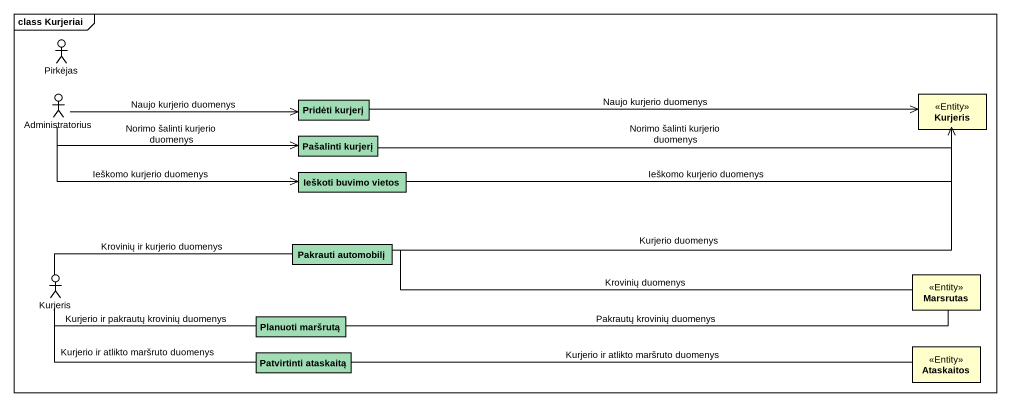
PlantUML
@startuml
mainframe class Kurjeriai
allowmixing
hide circle
hide empty members
actor Pirkėjas
actor Administratorius
class "Pridėti kurjerį" as Pridėti_kurjerį #A0DCB4
class Kurjeris <<Entity>>
class "Pašalinti kurjerį" as Pašalinti_kurjerį #A0DCB4
class "Ieškoti buvimo vietos" as Ieškoti_buvimo_vietos #A0DCB4
class "Pakrauti automobilį" as Pakrauti_automobilį #A0DCB4
actor "Kurjeris" as Kurjeris_2
class Marsrutas <<Entity>>
class "Planuoti maršrutą" as Planuoti_maršrutą #A0DCB4
class "Patvirtinti ataskaitą" as Patvirtinti_ataskaitą #A0DCB4
class Ataskaitos <<Entity>>
Administratorius -right-> Pridėti_kurjerį : Naujo kurjerio duomenys
Administratorius -right-> Pašalinti_kurjerį : Norimo šalinti kurjerio duomenys
Administratorius -right-> Ieškoti_buvimo_vietos : Ieškomo kurjerio duomenys
Pridėti_kurjerį -right-> Kurjeris : Naujo kurjerio duomenys
Pašalinti_kurjerį -right-> Kurjeris : Norimo šalinti kurjerio duomenys
Ieškoti_buvimo_vietos -right-> Kurjeris : Ieškomo kurjerio duomenys
Pakrauti_automobilį -right- Kurjeris : Kurjerio duomenys
Pakrauti_automobilį -right- Marsrutas : Krovinių duomenys
Kurjeris_2 -right- Pakrauti_automobilį : Krovinių ir kurjerio duomenys
Kurjeris_2 -right- Planuoti_maršrutą : Kurjerio ir pakrautų krovinių duomenys
Kurjeris_2 -right- Patvirtinti_ataskaitą : Kurjerio ir atlikto maršruto duomenys
Planuoti_maršrutą -right- Marsrutas : Pakrautų krovinių duomenys
Patvirtinti_ataskaitą -right- Ataskaitos : Kurjerio ir atlikto maršruto duomenys
@enduml
